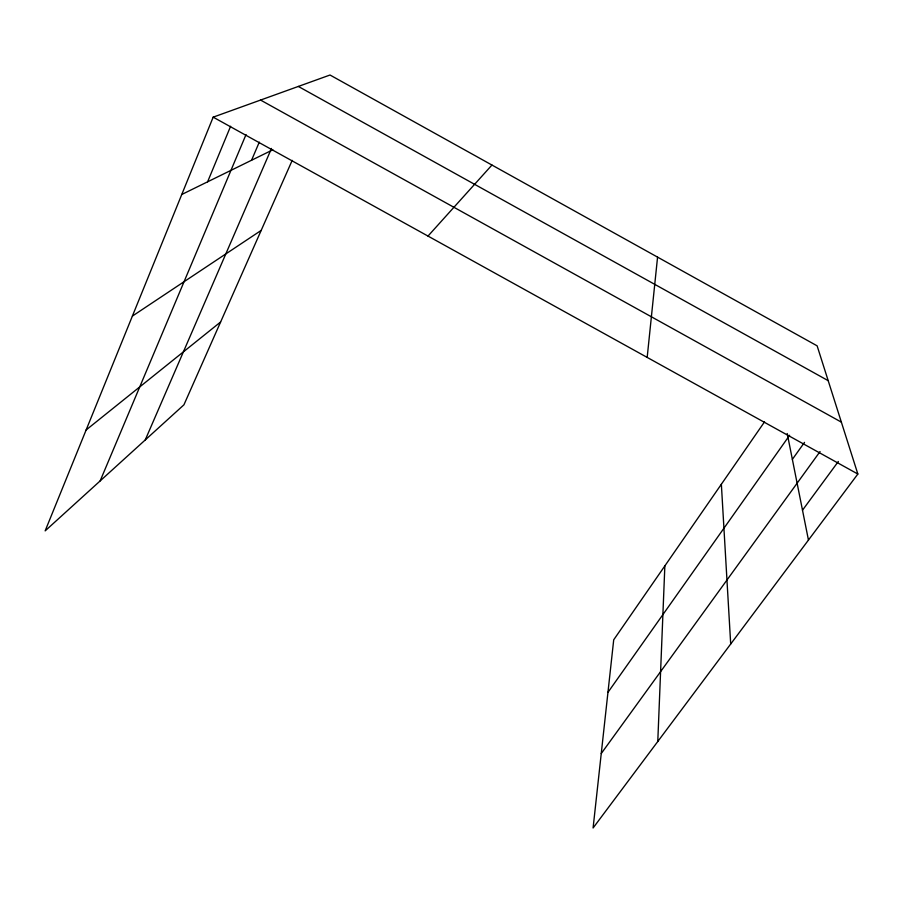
<?xml version="1.0" encoding="UTF-8"?>
<svg xmlns="http://www.w3.org/2000/svg" width="903" height="903" viewBox="0 0 903 903"><rect width="100%" height="100%" fill="white"/><g stroke="black" fill="none" stroke-linecap="round" stroke-linejoin="round"><path stroke-width="1.35" d="M657.779 741.498L664.856 565.899M647.18 357.407L657.565 257.129M764.536 421.848L613.713 639.798L593.09 827.983L857.85 474.03L817.125 345.838L330.013 75.017L213.176 117.153L45.15 530.874L183.93 404.815L292.2 160.373M207.611 181.808L230.615 126.251M100.143 480.915L246.034 134.57M251.553 160.249L259.296 142.121M145.236 439.953L271.498 148.431M607.956 692.364L789.617 435.269M792.36 459.367L804.517 442.368M601.251 753.531L820.059 451.545M802.496 510.206L838.345 461.478M427.999 236.078L491.954 165.046M86.135 429.963L220.614 321.987M132.391 316.084L261.181 230.4M181.774 194.484L272.841 149.808M213.176 117.153L857.85 474.03M298.34 86.44L828.198 380.671M260.561 100.064L841.37 422.141M787.213 433.53L808.456 540.062M721.362 484.245L730.696 644.02"/></g></svg>
